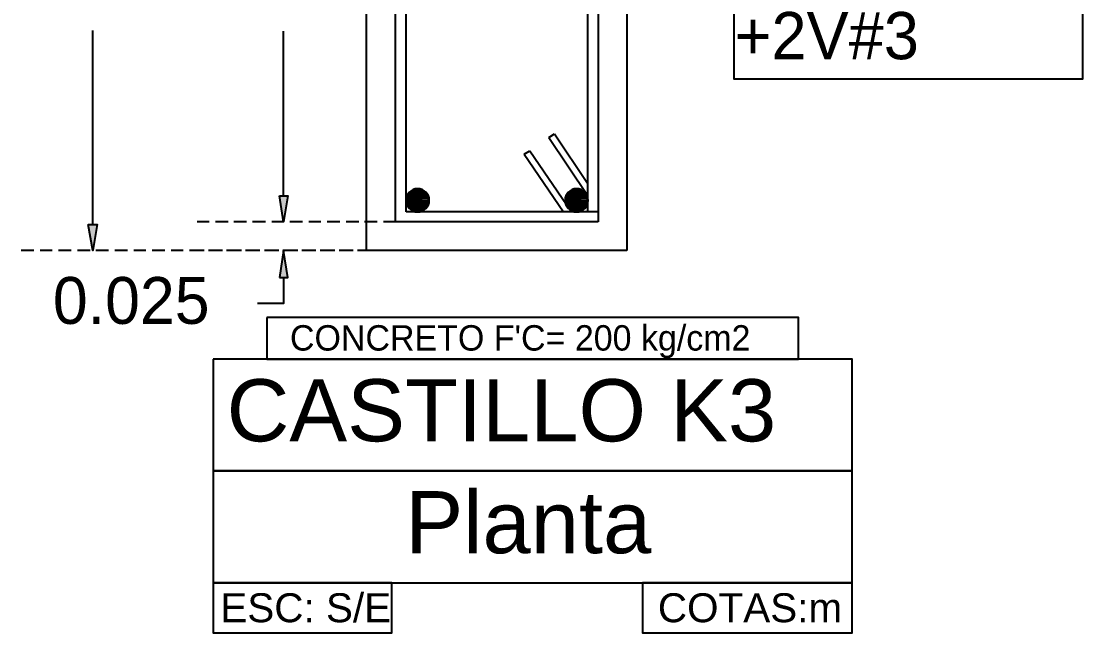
# Model space of a CAD drawing. Header units: metres. Extents: x 2.9 to 42.8, y 1.7 to 28.7.
# Drawn here: x 21.257 to 23.918, y 10.717 to 12.25 of the extents above; entities that cross this region are included whole.
import ezdxf

# ---------------------------------------------------------------- set-up
doc = ezdxf.new("R2010")
doc.units = ezdxf.units.M
for name, color, linetype in [('AZUL', 5, 'Continuous'), ('CIAN', 4, 'Continuous'), ('GRIS', 8, 'Continuous'), ('RELLENO_GRIS', 8, 'Continuous'), ('RELLENO_ROJO', 1, 'Continuous'), ('ROJO', 1, 'Continuous'), ('TEXTO', 7, 'Continuous')]:
    doc.layers.add(name, color=color, linetype=linetype)
doc.styles.add('ArialMT', font='arial.ttf')

msp = doc.modelspace()

# ---------------------------------------------------------------- hatches: boundary and pattern name
at = {"layer": 'RELLENO_GRIS'}
h = msp.add_hatch(color=256, dxfattribs=at)
h.dxf.hatch_style = 1
h.paths.add_polyline_path([(21.904, 11.8128), (21.9251, 11.8128), (21.9146, 11.7475), (21.904, 11.8128)])
h = msp.add_hatch(color=256, dxfattribs=at)
h.dxf.hatch_style = 1
h.paths.add_polyline_path([(21.904, 11.8128), (21.9251, 11.8128), (21.9146, 11.7475), (21.904, 11.8128)])
h = msp.add_hatch(color=256, dxfattribs=at)
h.dxf.hatch_style = 1
h.paths.add_polyline_path([(21.4242, 11.7404), (21.4471, 11.7404), (21.4365, 11.6752), (21.4242, 11.7404)])
h = msp.add_hatch(color=256, dxfattribs=at)
h.dxf.hatch_style = 1
h.paths.add_polyline_path([(21.904, 11.6082), (21.9251, 11.6082), (21.9146, 11.6752), (21.904, 11.6082)])
at = {"layer": 'RELLENO_ROJO'}
h = msp.add_hatch(color=256, dxfattribs=at)
h.dxf.hatch_style = 1
h.paths.add_polyline_path([(22.2709, 11.8198), (22.2285, 11.8198), (22.2744, 11.8163), (22.2709, 11.8198)])
h.paths.add_polyline_path([(22.2285, 11.8198), (22.2744, 11.8163), (22.2268, 11.8163), (22.2285, 11.8198)])
h = msp.add_hatch(color=256, dxfattribs=at)
h.dxf.hatch_style = 1
h.paths.add_polyline_path([(22.2673, 11.8233), (22.2338, 11.8233), (22.2709, 11.8198), (22.2673, 11.8233)])
h.paths.add_polyline_path([(22.2338, 11.8233), (22.2709, 11.8198), (22.2285, 11.8198), (22.2338, 11.8233)])
h = msp.add_hatch(color=256, dxfattribs=at)
h.dxf.hatch_style = 1
h.paths.add_polyline_path([(22.262, 11.8269), (22.2373, 11.8269), (22.2673, 11.8233), (22.262, 11.8269)])
h.paths.add_polyline_path([(22.2373, 11.8269), (22.2673, 11.8233), (22.2338, 11.8233), (22.2373, 11.8269)])
h = msp.add_hatch(color=256, dxfattribs=at)
h.dxf.hatch_style = 1
h.paths.add_polyline_path([(22.2585, 11.8286), (22.2426, 11.8286), (22.262, 11.8269), (22.2585, 11.8286)])
h.paths.add_polyline_path([(22.2426, 11.8286), (22.262, 11.8269), (22.2373, 11.8269), (22.2426, 11.8286)])
h = msp.add_hatch(color=256, dxfattribs=at)
h.dxf.hatch_style = 1
h.paths.add_polyline_path([(22.2532, 11.8286), (22.2479, 11.8286), (22.2585, 11.8286), (22.2532, 11.8286)])
h.paths.add_polyline_path([(22.2479, 11.8286), (22.2585, 11.8286), (22.2426, 11.8286), (22.2479, 11.8286)])
h = msp.add_hatch(color=256, dxfattribs=at)
h.dxf.hatch_style = 1
h.paths.add_polyline_path([(22.6695, 11.8198), (22.6272, 11.8198), (22.673, 11.8163), (22.6695, 11.8198)])
h.paths.add_polyline_path([(22.6272, 11.8198), (22.673, 11.8163), (22.6254, 11.8163), (22.6272, 11.8198)])
h = msp.add_hatch(color=256, dxfattribs=at)
h.dxf.hatch_style = 1
h.paths.add_polyline_path([(22.666, 11.8233), (22.6325, 11.8233), (22.6695, 11.8198), (22.666, 11.8233)])
h.paths.add_polyline_path([(22.6325, 11.8233), (22.6695, 11.8198), (22.6272, 11.8198), (22.6325, 11.8233)])
h = msp.add_hatch(color=256, dxfattribs=at)
h.dxf.hatch_style = 1
h.paths.add_polyline_path([(22.6607, 11.8269), (22.636, 11.8269), (22.666, 11.8233), (22.6607, 11.8269)])
h.paths.add_polyline_path([(22.636, 11.8269), (22.666, 11.8233), (22.6325, 11.8233), (22.636, 11.8269)])
h = msp.add_hatch(color=256, dxfattribs=at)
h.dxf.hatch_style = 1
h.paths.add_polyline_path([(22.6572, 11.8286), (22.6413, 11.8286), (22.6607, 11.8269), (22.6572, 11.8286)])
h.paths.add_polyline_path([(22.6413, 11.8286), (22.6607, 11.8269), (22.636, 11.8269), (22.6413, 11.8286)])
h = msp.add_hatch(color=256, dxfattribs=at)
h.dxf.hatch_style = 1
h.paths.add_polyline_path([(22.6519, 11.8286), (22.6466, 11.8286), (22.6572, 11.8286), (22.6519, 11.8286)])
h.paths.add_polyline_path([(22.6466, 11.8286), (22.6572, 11.8286), (22.6413, 11.8286), (22.6466, 11.8286)])
h = msp.add_hatch(color=256, dxfattribs=at)
h.dxf.hatch_style = 1
h.paths.add_polyline_path([(22.2779, 11.8057), (22.2232, 11.8057), (22.2779, 11.8004), (22.2779, 11.8057)])
h.paths.add_polyline_path([(22.2232, 11.8057), (22.2779, 11.8004), (22.2215, 11.8004), (22.2232, 11.8057)])
h = msp.add_hatch(color=256, dxfattribs=at)
h.dxf.hatch_style = 1
h.paths.add_polyline_path([(22.2779, 11.8004), (22.2215, 11.8004), (22.2779, 11.7969), (22.2779, 11.8004)])
h.paths.add_polyline_path([(22.2215, 11.8004), (22.2779, 11.7969), (22.2232, 11.7969), (22.2215, 11.8004)])
h = msp.add_hatch(color=256, dxfattribs=at)
h.dxf.hatch_style = 1
h.paths.add_polyline_path([(22.2744, 11.8163), (22.2268, 11.8163), (22.2762, 11.811), (22.2744, 11.8163)])
h.paths.add_polyline_path([(22.2268, 11.8163), (22.2762, 11.811), (22.2232, 11.811), (22.2268, 11.8163)])
h = msp.add_hatch(color=256, dxfattribs=at)
h.dxf.hatch_style = 1
h.paths.add_polyline_path([(22.2762, 11.811), (22.2232, 11.811), (22.2779, 11.8057), (22.2762, 11.811)])
h.paths.add_polyline_path([(22.2232, 11.811), (22.2779, 11.8057), (22.2232, 11.8057), (22.2232, 11.811)])
h = msp.add_hatch(color=256, dxfattribs=at)
h.dxf.hatch_style = 1
h.paths.add_polyline_path([(22.2779, 11.7969), (22.2232, 11.7969), (22.2762, 11.7916), (22.2779, 11.7969)])
h.paths.add_polyline_path([(22.2232, 11.7969), (22.2762, 11.7916), (22.2232, 11.7916), (22.2232, 11.7969)])
h = msp.add_hatch(color=256, dxfattribs=at)
h.dxf.hatch_style = 1
h.paths.add_polyline_path([(22.2762, 11.7916), (22.2232, 11.7916), (22.2744, 11.7863), (22.2762, 11.7916)])
h.paths.add_polyline_path([(22.2232, 11.7916), (22.2744, 11.7863), (22.2268, 11.7863), (22.2232, 11.7916)])
h = msp.add_hatch(color=256, dxfattribs=at)
h.dxf.hatch_style = 1
h.paths.add_polyline_path([(22.6766, 11.8057), (22.6219, 11.8057), (22.6766, 11.8004), (22.6766, 11.8057)])
h.paths.add_polyline_path([(22.6219, 11.8057), (22.6766, 11.8004), (22.6201, 11.8004), (22.6219, 11.8057)])
h = msp.add_hatch(color=256, dxfattribs=at)
h.dxf.hatch_style = 1
h.paths.add_polyline_path([(22.6766, 11.8004), (22.6201, 11.8004), (22.6766, 11.7969), (22.6766, 11.8004)])
h.paths.add_polyline_path([(22.6201, 11.8004), (22.6766, 11.7969), (22.6219, 11.7969), (22.6201, 11.8004)])
h = msp.add_hatch(color=256, dxfattribs=at)
h.dxf.hatch_style = 1
h.paths.add_polyline_path([(22.673, 11.8163), (22.6254, 11.8163), (22.6748, 11.811), (22.673, 11.8163)])
h.paths.add_polyline_path([(22.6254, 11.8163), (22.6748, 11.811), (22.6219, 11.811), (22.6254, 11.8163)])
h = msp.add_hatch(color=256, dxfattribs=at)
h.dxf.hatch_style = 1
h.paths.add_polyline_path([(22.6748, 11.811), (22.6219, 11.811), (22.6766, 11.8057), (22.6748, 11.811)])
h.paths.add_polyline_path([(22.6219, 11.811), (22.6766, 11.8057), (22.6219, 11.8057), (22.6219, 11.811)])
h = msp.add_hatch(color=256, dxfattribs=at)
h.dxf.hatch_style = 1
h.paths.add_polyline_path([(22.6766, 11.7969), (22.6219, 11.7969), (22.6748, 11.7916), (22.6766, 11.7969)])
h.paths.add_polyline_path([(22.6219, 11.7969), (22.6748, 11.7916), (22.6219, 11.7916), (22.6219, 11.7969)])
h = msp.add_hatch(color=256, dxfattribs=at)
h.dxf.hatch_style = 1
h.paths.add_polyline_path([(22.6748, 11.7916), (22.6219, 11.7916), (22.673, 11.7863), (22.6748, 11.7916)])
h.paths.add_polyline_path([(22.6219, 11.7916), (22.673, 11.7863), (22.6254, 11.7863), (22.6219, 11.7916)])
h = msp.add_hatch(color=256, dxfattribs=at)
h.dxf.hatch_style = 1
h.paths.add_polyline_path([(22.2744, 11.7863), (22.2268, 11.7863), (22.2709, 11.7828), (22.2744, 11.7863)])
h.paths.add_polyline_path([(22.2268, 11.7863), (22.2709, 11.7828), (22.2285, 11.7828), (22.2268, 11.7863)])
h = msp.add_hatch(color=256, dxfattribs=at)
h.dxf.hatch_style = 1
h.paths.add_polyline_path([(22.2709, 11.7828), (22.2285, 11.7828), (22.2673, 11.7793), (22.2709, 11.7828)])
h.paths.add_polyline_path([(22.2285, 11.7828), (22.2673, 11.7793), (22.2338, 11.7793), (22.2285, 11.7828)])
h = msp.add_hatch(color=256, dxfattribs=at)
h.dxf.hatch_style = 1
h.paths.add_polyline_path([(22.2673, 11.7793), (22.2338, 11.7793), (22.262, 11.7757), (22.2673, 11.7793)])
h.paths.add_polyline_path([(22.2338, 11.7793), (22.262, 11.7757), (22.2373, 11.7757), (22.2338, 11.7793)])
h = msp.add_hatch(color=256, dxfattribs=at)
h.dxf.hatch_style = 1
h.paths.add_polyline_path([(22.262, 11.7757), (22.2373, 11.7757), (22.2585, 11.774), (22.262, 11.7757)])
h.paths.add_polyline_path([(22.2373, 11.7757), (22.2585, 11.774), (22.2426, 11.774), (22.2373, 11.7757)])
h = msp.add_hatch(color=256, dxfattribs=at)
h.dxf.hatch_style = 1
h.paths.add_polyline_path([(22.2585, 11.774), (22.2426, 11.774), (22.2532, 11.7722), (22.2585, 11.774)])
h.paths.add_polyline_path([(22.2426, 11.774), (22.2532, 11.7722), (22.2479, 11.7722), (22.2426, 11.774)])
h = msp.add_hatch(color=256, dxfattribs=at)
h.dxf.hatch_style = 1
h.paths.add_polyline_path([(22.673, 11.7863), (22.6254, 11.7863), (22.6695, 11.7828), (22.673, 11.7863)])
h.paths.add_polyline_path([(22.6254, 11.7863), (22.6695, 11.7828), (22.6272, 11.7828), (22.6254, 11.7863)])
h = msp.add_hatch(color=256, dxfattribs=at)
h.dxf.hatch_style = 1
h.paths.add_polyline_path([(22.6695, 11.7828), (22.6272, 11.7828), (22.666, 11.7793), (22.6695, 11.7828)])
h.paths.add_polyline_path([(22.6272, 11.7828), (22.666, 11.7793), (22.6325, 11.7793), (22.6272, 11.7828)])
h = msp.add_hatch(color=256, dxfattribs=at)
h.dxf.hatch_style = 1
h.paths.add_polyline_path([(22.666, 11.7793), (22.6325, 11.7793), (22.6607, 11.7757), (22.666, 11.7793)])
h.paths.add_polyline_path([(22.6325, 11.7793), (22.6607, 11.7757), (22.636, 11.7757), (22.6325, 11.7793)])
h = msp.add_hatch(color=256, dxfattribs=at)
h.dxf.hatch_style = 1
h.paths.add_polyline_path([(22.6607, 11.7757), (22.636, 11.7757), (22.6572, 11.774), (22.6607, 11.7757)])
h.paths.add_polyline_path([(22.636, 11.7757), (22.6572, 11.774), (22.6413, 11.774), (22.636, 11.7757)])
h = msp.add_hatch(color=256, dxfattribs=at)
h.dxf.hatch_style = 1
h.paths.add_polyline_path([(22.6572, 11.774), (22.6413, 11.774), (22.6519, 11.7722), (22.6572, 11.774)])
h.paths.add_polyline_path([(22.6413, 11.774), (22.6519, 11.7722), (22.6466, 11.7722), (22.6413, 11.774)])

# ---------------------------------------------------------------- linework, layer by layer
at = {"layer": 'AZUL', "lineweight": -3}
for points in [[(22.195, 11.7475), (22.195, 12.9081)], [(22.703, 12.9081), (22.703, 11.7475)], [(22.2215, 11.7722), (22.2215, 12.8817)], [(22.6766, 12.8817), (22.6766, 11.7722)], [(22.5795, 11.9592), (22.5937, 11.968)], [(22.5795, 11.9592), (22.6766, 11.8145)], [(22.5937, 11.968), (22.6766, 11.8445)], [(22.5178, 11.9168), (22.5319, 11.9257)], [(22.5319, 11.9257), (22.636, 11.7722)], [(22.5178, 11.9168), (22.6166, 11.7722)], [(22.703, 11.7722), (22.2215, 11.7722)], [(22.703, 11.7475), (22.195, 11.7475)]]:
    msp.add_lwpolyline(points, dxfattribs=at)
at = {"layer": 'CIAN', "lineweight": -3}
for points in [[(22.1227, 11.6752), (22.1227, 12.9805)], [(22.7753, 12.9805), (22.7753, 11.6752)], [(22.7753, 11.6752), (22.1227, 11.6752)]]:
    msp.add_lwpolyline(points, dxfattribs=at)
for points in [[(23.0434, 12.3155), (23.0434, 12.1056), (23.9183, 12.1056), (23.9183, 12.3155)], [(21.8722, 11.5076), (21.8722, 11.4035), (23.2057, 11.4035), (23.2057, 11.5076)], [(21.7382, 11.4035), (21.7382, 11.1231), (23.3398, 11.1231), (23.3398, 11.4035)], [(21.7382, 11.1231), (21.7382, 10.8426), (23.3398, 10.8426), (23.3398, 11.1231)], [(21.7382, 10.8426), (21.7382, 10.7174), (22.1862, 10.7174), (22.1862, 10.8426)], [(22.8141, 10.8426), (22.8141, 10.7174), (23.3398, 10.7174), (23.3398, 10.8426)]]:
    msp.add_lwpolyline(points, close=True, dxfattribs=at)
at = {"layer": 'GRIS', "lineweight": -3}
for points in [[(21.4365, 11.7404), (21.4365, 12.2273)], [(21.9146, 11.8128), (21.9146, 12.2255)], [(21.9146, 11.8128), (21.9146, 11.878)], [(21.7276, 11.7475), (21.6976, 11.7475)], [(21.7752, 11.7475), (21.7435, 11.7475)], [(21.8211, 11.7475), (21.7893, 11.7475)], [(21.8687, 11.7475), (21.8369, 11.7475)], [(21.9146, 11.7475), (21.8846, 11.7475)], [(21.9622, 11.7475), (21.9304, 11.7475)], [(22.008, 11.7475), (21.9781, 11.7475)], [(22.0557, 11.7475), (22.0239, 11.7475)], [(22.1033, 11.7475), (22.0715, 11.7475)], [(22.1492, 11.7475), (22.1174, 11.7475)], [(22.195, 11.7475), (22.165, 11.7475)], [(21.2884, 11.6752), (21.2566, 11.6752)], [(21.3342, 11.6752), (21.3043, 11.6752)], [(21.3819, 11.6752), (21.3501, 11.6752)], [(21.4295, 11.6752), (21.3977, 11.6752)], [(21.4753, 11.6752), (21.4436, 11.6752)], [(21.523, 11.6752), (21.4912, 11.6752)], [(21.5688, 11.6752), (21.5388, 11.6752)], [(21.6165, 11.6752), (21.5847, 11.6752)], [(21.6623, 11.6752), (21.6323, 11.6752)], [(21.7099, 11.6752), (21.6782, 11.6752)], [(21.7152, 11.6752), (21.6976, 11.6752)], [(21.7576, 11.6752), (21.7258, 11.6752)], [(21.7611, 11.6752), (21.7311, 11.6752)], [(21.8034, 11.6752), (21.7717, 11.6752)], [(21.8087, 11.6752), (21.777, 11.6752)], [(21.8511, 11.6752), (21.8193, 11.6752)], [(21.8546, 11.6752), (21.8246, 11.6752)], [(21.8969, 11.6752), (21.8669, 11.6752)], [(21.9022, 11.6752), (21.8705, 11.6752)], [(21.9445, 11.6752), (21.9128, 11.6752)], [(21.9498, 11.6752), (21.9181, 11.6752)], [(21.9904, 11.6752), (21.9604, 11.6752)], [(21.9957, 11.6752), (21.9639, 11.6752)], [(22.038, 11.6752), (22.0063, 11.6752)], [(22.0433, 11.6752), (22.0116, 11.6752)], [(22.0857, 11.6752), (22.0539, 11.6752)], [(22.0892, 11.6752), (22.0592, 11.6752)], [(22.1227, 11.6752), (22.0998, 11.6752)], [(22.1227, 11.6752), (22.1051, 11.6752)], [(21.9146, 11.6082), (21.9146, 11.5429), (21.8493, 11.5429)]]:
    msp.add_lwpolyline(points, dxfattribs=at)
for points in [[(21.904, 11.8128), (21.9251, 11.8128), (21.9146, 11.7475)], [(21.4242, 11.7404), (21.4471, 11.7404), (21.4365, 11.6752)], [(21.904, 11.6082), (21.9251, 11.6082), (21.9146, 11.6752)]]:
    msp.add_lwpolyline(points, close=True, dxfattribs=at)
at = {"layer": 'ROJO', "lineweight": -3}
for points in [[(22.2797, 11.8013), (22.2791, 11.8072), (22.2774, 11.8126), (22.2747, 11.8176), (22.2712, 11.8219), (22.2668, 11.8254), (22.2619, 11.8281), (22.2564, 11.8298), (22.2506, 11.8304), (22.2447, 11.8298), (22.2392, 11.8281), (22.2343, 11.8254), (22.23, 11.8219), (22.2264, 11.8176), (22.2238, 11.8126), (22.2221, 11.8072), (22.2215, 11.8013), (22.2221, 11.7954), (22.2238, 11.79), (22.2264, 11.785), (22.23, 11.7807), (22.2343, 11.7772), (22.2392, 11.7745), (22.2447, 11.7728), (22.2506, 11.7722), (22.2564, 11.7728), (22.2619, 11.7745), (22.2668, 11.7772), (22.2712, 11.7807), (22.2747, 11.785), (22.2774, 11.79), (22.2791, 11.7954)], [(22.2285, 11.8198), (22.2744, 11.8163), (22.2268, 11.8163)], [(22.2338, 11.8233), (22.2709, 11.8198), (22.2285, 11.8198)], [(22.2709, 11.8198), (22.2285, 11.8198), (22.2744, 11.8163)], [(22.2373, 11.8269), (22.2673, 11.8233), (22.2338, 11.8233)], [(22.2673, 11.8233), (22.2338, 11.8233), (22.2709, 11.8198)], [(22.2426, 11.8286), (22.262, 11.8269), (22.2373, 11.8269)], [(22.262, 11.8269), (22.2373, 11.8269), (22.2673, 11.8233)], [(22.2479, 11.8286), (22.2585, 11.8286), (22.2426, 11.8286)], [(22.2585, 11.8286), (22.2426, 11.8286), (22.262, 11.8269)], [(22.2532, 11.8286), (22.2479, 11.8286), (22.2585, 11.8286)], [(22.6783, 11.8013), (22.6777, 11.8072), (22.676, 11.8126), (22.6733, 11.8176), (22.6698, 11.8219), (22.6655, 11.8254), (22.6605, 11.8281), (22.6551, 11.8298), (22.6492, 11.8304), (22.6434, 11.8298), (22.6379, 11.8281), (22.6329, 11.8254), (22.6286, 11.8219), (22.6251, 11.8176), (22.6224, 11.8126), (22.6207, 11.8072), (22.6201, 11.8013), (22.6207, 11.7954), (22.6224, 11.79), (22.6251, 11.785), (22.6286, 11.7807), (22.6329, 11.7772), (22.6379, 11.7745), (22.6434, 11.7728), (22.6492, 11.7722), (22.6551, 11.7728), (22.6605, 11.7745), (22.6655, 11.7772), (22.6698, 11.7807), (22.6733, 11.785), (22.676, 11.79), (22.6777, 11.7954)], [(22.6272, 11.8198), (22.673, 11.8163), (22.6254, 11.8163)], [(22.6325, 11.8233), (22.6695, 11.8198), (22.6272, 11.8198)], [(22.6695, 11.8198), (22.6272, 11.8198), (22.673, 11.8163)], [(22.636, 11.8269), (22.666, 11.8233), (22.6325, 11.8233)], [(22.666, 11.8233), (22.6325, 11.8233), (22.6695, 11.8198)], [(22.6413, 11.8286), (22.6607, 11.8269), (22.636, 11.8269)], [(22.6607, 11.8269), (22.636, 11.8269), (22.666, 11.8233)], [(22.6466, 11.8286), (22.6572, 11.8286), (22.6413, 11.8286)], [(22.6572, 11.8286), (22.6413, 11.8286), (22.6607, 11.8269)], [(22.6519, 11.8286), (22.6466, 11.8286), (22.6572, 11.8286)], [(22.2232, 11.8057), (22.2779, 11.8004), (22.2215, 11.8004)], [(22.2779, 11.8004), (22.2215, 11.8004), (22.2779, 11.7969)], [(22.2215, 11.8004), (22.2779, 11.7969), (22.2232, 11.7969)], [(22.2268, 11.8163), (22.2762, 11.811), (22.2232, 11.811)], [(22.2762, 11.811), (22.2232, 11.811), (22.2779, 11.8057)], [(22.2232, 11.811), (22.2779, 11.8057), (22.2232, 11.8057)], [(22.2779, 11.8057), (22.2232, 11.8057), (22.2779, 11.8004)], [(22.2779, 11.7969), (22.2232, 11.7969), (22.2762, 11.7916)], [(22.2232, 11.7969), (22.2762, 11.7916), (22.2232, 11.7916)], [(22.2762, 11.7916), (22.2232, 11.7916), (22.2744, 11.7863)], [(22.2232, 11.7916), (22.2744, 11.7863), (22.2268, 11.7863)], [(22.2744, 11.8163), (22.2268, 11.8163), (22.2762, 11.811)], [(22.6219, 11.8057), (22.6766, 11.8004), (22.6201, 11.8004)], [(22.6766, 11.8004), (22.6201, 11.8004), (22.6766, 11.7969)], [(22.6201, 11.8004), (22.6766, 11.7969), (22.6219, 11.7969)], [(22.6254, 11.8163), (22.6748, 11.811), (22.6219, 11.811)], [(22.6748, 11.811), (22.6219, 11.811), (22.6766, 11.8057)], [(22.6219, 11.811), (22.6766, 11.8057), (22.6219, 11.8057)], [(22.6766, 11.8057), (22.6219, 11.8057), (22.6766, 11.8004)], [(22.6766, 11.7969), (22.6219, 11.7969), (22.6748, 11.7916)], [(22.6219, 11.7969), (22.6748, 11.7916), (22.6219, 11.7916)], [(22.6748, 11.7916), (22.6219, 11.7916), (22.673, 11.7863)], [(22.6219, 11.7916), (22.673, 11.7863), (22.6254, 11.7863)], [(22.673, 11.8163), (22.6254, 11.8163), (22.6748, 11.811)], [(22.2744, 11.7863), (22.2268, 11.7863), (22.2709, 11.7828)], [(22.2268, 11.7863), (22.2709, 11.7828), (22.2285, 11.7828)], [(22.2709, 11.7828), (22.2285, 11.7828), (22.2673, 11.7793)], [(22.2285, 11.7828), (22.2673, 11.7793), (22.2338, 11.7793)], [(22.2673, 11.7793), (22.2338, 11.7793), (22.262, 11.7757)], [(22.2338, 11.7793), (22.262, 11.7757), (22.2373, 11.7757)], [(22.262, 11.7757), (22.2373, 11.7757), (22.2585, 11.774)], [(22.2373, 11.7757), (22.2585, 11.774), (22.2426, 11.774)], [(22.2585, 11.774), (22.2426, 11.774), (22.2532, 11.7722)], [(22.2426, 11.774), (22.2532, 11.7722), (22.2479, 11.7722)], [(22.673, 11.7863), (22.6254, 11.7863), (22.6695, 11.7828)], [(22.6254, 11.7863), (22.6695, 11.7828), (22.6272, 11.7828)], [(22.6695, 11.7828), (22.6272, 11.7828), (22.666, 11.7793)], [(22.6272, 11.7828), (22.666, 11.7793), (22.6325, 11.7793)], [(22.666, 11.7793), (22.6325, 11.7793), (22.6607, 11.7757)], [(22.6325, 11.7793), (22.6607, 11.7757), (22.636, 11.7757)], [(22.6607, 11.7757), (22.636, 11.7757), (22.6572, 11.774)], [(22.636, 11.7757), (22.6572, 11.774), (22.6413, 11.774)], [(22.6572, 11.774), (22.6413, 11.774), (22.6519, 11.7722)], [(22.6413, 11.774), (22.6519, 11.7722), (22.6466, 11.7722)]]:
    msp.add_lwpolyline(points, close=True, dxfattribs=at)

# ---------------------------------------------------------------- texts
at = {"layer": 'TEXTO', "color": 18, "true_color": 0x000000}
for s, height, p in [('+2V#3', 0.1184, (23.0452, 12.155)), ("CONCRETO F'C= 200 kg/cm2", 0.0637, (21.9304, 11.4247))]:
    msp.add_text(s, height=height, dxfattribs=at).set_placement(p)
at = {"layer": 'TEXTO', "color": 3, "true_color": 0x00ff00}
msp.add_text('0.025', height=0.1174, dxfattribs=at).set_placement((21.336, 11.4917))
at = {"layer": 'TEXTO', "color": 18, "true_color": 0x000000, "style": 'ArialMT'}
for s, height, p in [('CASTILLO K3', 0.1557, (21.7717, 11.1972)), ('Planta', 0.1557, (22.2197, 10.9167)), ('ESC: S/E', 0.0726, (21.7558, 10.7438)), ('COTAS:m', 0.0726, (22.8529, 10.7438))]:
    msp.add_text(s, height=height, dxfattribs=at).set_placement(p)

doc.saveas('drawing.dxf')
